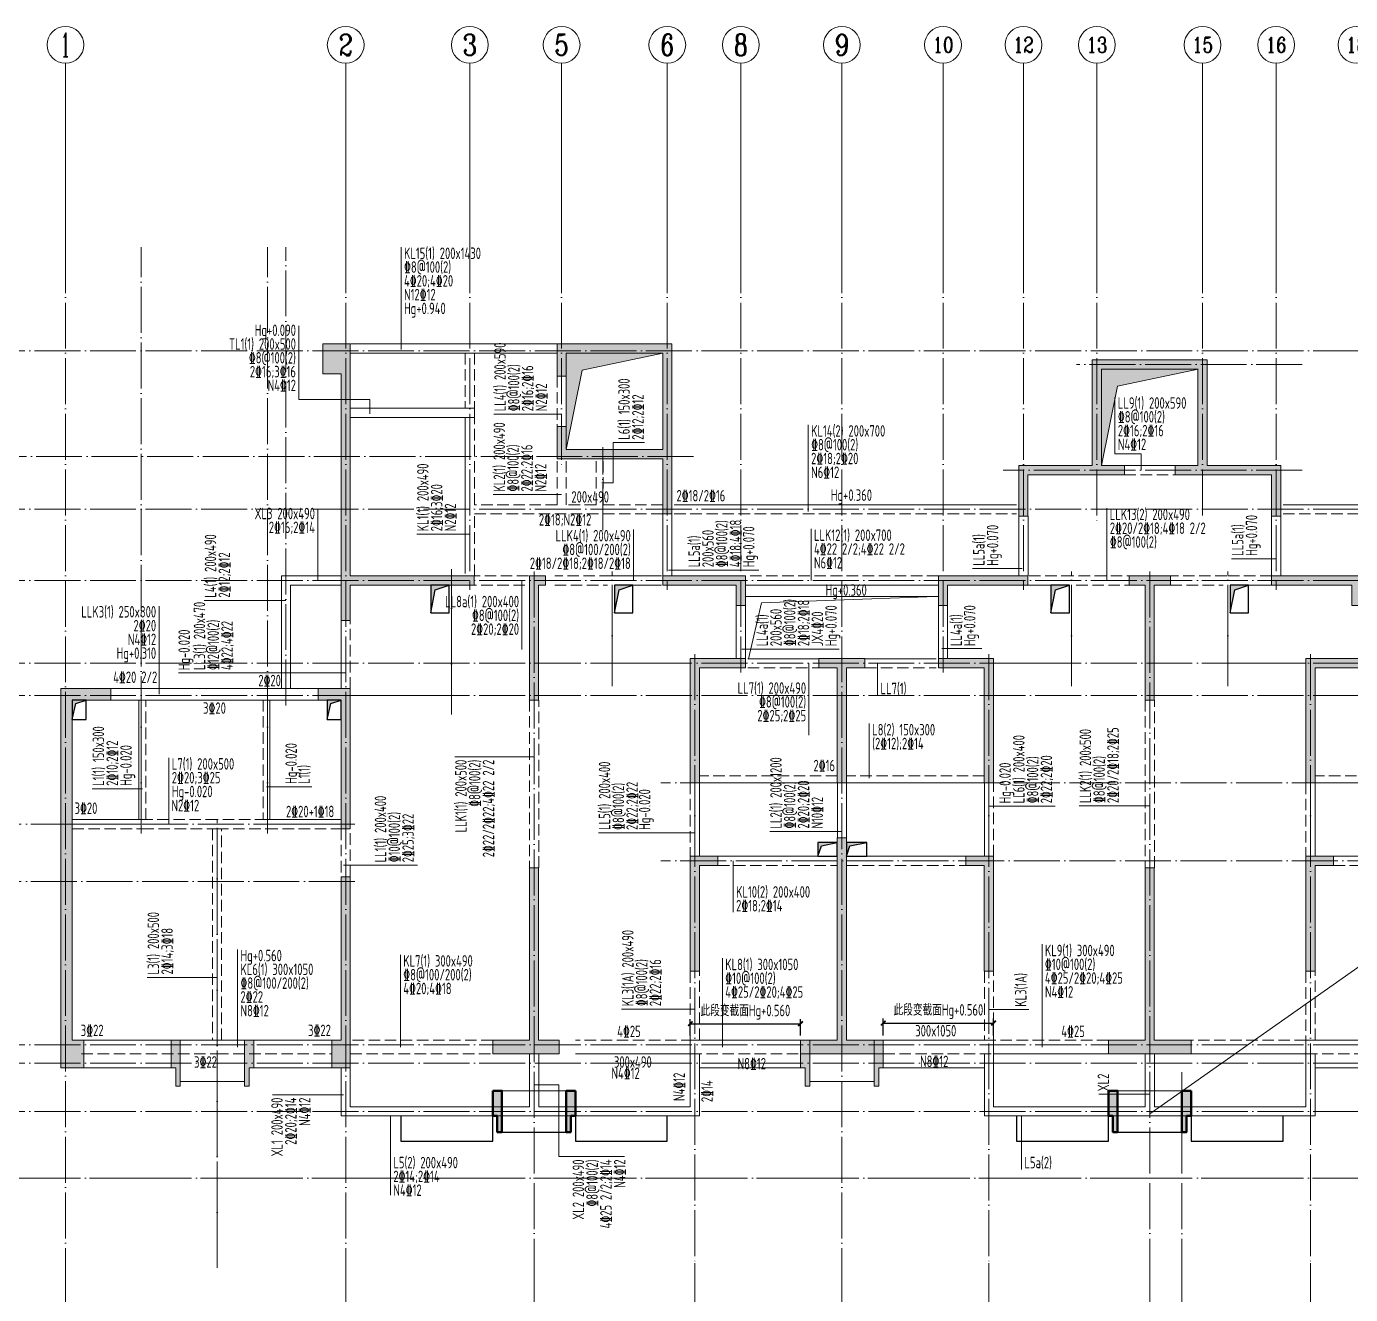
# Model space of a CAD drawing. Extents: x 5874492 to 7194610, y -939842 to -279257.
# Drawn here: x 6902537 to 6931354, y -798628 to -771037 of the extents above; entities that cross this region are included whole.
import ezdxf
from ezdxf.enums import TextEntityAlignment as Align

# ---------------------------------------------------------------- set-up
doc = ezdxf.new("R2010")
doc.units = 0
doc.header["$LTSCALE"] = 1000
doc.linetypes.add('DASH', pattern=[0.35, 0.25, -0.1])
doc.linetypes.add('DOTE', pattern=[2.42, 2, -0.2, 0.02, -0.2])
for name, color, linetype, lineweight in [('A-墙体', 140, 'Continuous', 50), ('A-大样-填充', 8, 'Continuous', 9), ('A-标注-轴号', 3, 'Continuous', 15), ('A-标注-轴号文字', 7, 'Continuous', 15), ('A-轴线-塔楼', 1, 'DOTE', 9), ('A-轴线-塔楼$J4-三层平面图-山2', 1, 'DOTE', 9), ('A-轴线-隔墙', 41, 'DOTE', 9), ('S-基础-DQ', 6, 'Continuous', 20), ('S-墙柱-HATCH', 251, 'Continuous', 20), ('S-墙柱-WALL', 6, 'Continuous', 20), ('S-大样-DIM', 3, 'Continuous', 20), ('S-大样-HATCH', 251, 'Continuous', 20), ('S-大样-实线', 2, 'Continuous', 20), ('S-板-BEAM', 4, 'DASH', 20), ('S-板-BEAM-CON', 2, 'Continuous', 20), ('S-板-板面填充', 251, 'Continuous', 20), ('S-板-模板线条', 140, 'Continuous', 20), ('S-板-洞口边线', 211, 'Continuous', 20), ('S-梁-垂直原位标注', 140, 'Continuous', 20), ('S-梁-垂直集中标注', 45, 'Continuous', 20), ('S-梁-水平原位标注', 21, 'Continuous', 20), ('S-梁-水平集中标注', 191, 'Continuous', 20), ('S-轴网-轴号', 3, 'Continuous', 20), ('S-轴网-轴线', 1, 'DOTE', 9)]:
    doc.layers.add(name, color=color, linetype=linetype, lineweight=lineweight)
doc.layers.add('HOLE', color=5, linetype='Continuous')
doc.layers.add('HOLE_HATCH', color=9, linetype='Continuous')
doc.styles.add('_TCH_AXIS', font='COMPLEX.shx', dxfattribs={"bigfont": 'hztxt.shx'})
doc.styles.add('COMPLEX', font='COMPLEX')
doc.styles.add('TSSD_Rein', font='tssdeng.shx', dxfattribs={"width": 0.7, "bigfont": 'hztxt.shx'})
doc.styles.add('TSSD_REIN_T3', font='tssdeng.shx', dxfattribs={"width": 0.7, "bigfont": 'hztxt.shx'})
doc.dimstyles.new('_TCH_ARCH&&100', dxfattribs={"dimtxt": 250, "dimasz": 100, "dimexe": 100, "dimexo": 100, "dimgap": 100, "dimtad": 1, "dimdec": 0, "dimzin": 0, "dimdsep": 46, "dimtxsty": 'TSSD_REIN_T3', "dimblk": 'ARCHTICK', "dimcen": 0.09, "dimclrt": 7, "dimazin": 2, "dimtfac": 1, "dimtdec": 0, "dimtix": 1, "dimtmove": 2, "dimatfit": 3, "dimfxl": 0, "dimtolj": 1, "dimtzin": 0, "dimarcsym": 0})

# ---------------------------------------------------------------- blocks, each defined once
blk = doc.blocks.new('20191023.11405152')
at = {"layer": 'S-大样-HATCH'}
h = blk.add_hatch(color=256, dxfattribs=at)
h.dxf.hatch_style = 1
h.paths.add_polyline_path([(-100, 0), (0, 0), (0, -400), (100, -400), (100, 600), (-100, 600)])
at = {"layer": 'S-大样-实线'}
blk.add_lwpolyline([(-100, 0), (0, 0), (0, -400), (100, -400), (100, 600), (-100, 600)], close=True, dxfattribs=at)
blk = doc.blocks.new('_ArchTick')
at = {"color": 0, "linetype": 'ByBlock', "const_width": 0.4}
blk.add_lwpolyline([(-0.5, -0.5), (0.5, 0.5)], dxfattribs=at)
blk = doc.blocks.new('*D1880')
at = {"layer": 'Defpoints', "color": 0, "linetype": 'Continuous', "transparency": 16777216}
for p in [(6919385, -792735), (6916985, -793093), (6919385, -793093)]:
    blk.add_point(p, dxfattribs=at)
at = {"layer": 'S-梁-水平集中标注', "color": 0, "linetype": 'Continuous', "lineweight": -2, "transparency": 16777216}
for p, q in [((6916985, -792993), (6916985, -792635)), ((6916985, -792735), (6919385, -792735)), ((6919385, -792993), (6919385, -792635))]:
    blk.add_line(p, q, dxfattribs=at)
at = {"layer": 'S-梁-水平集中标注', "color": 0, "linetype": 'Continuous', "lineweight": -2, "transparency": 16777216, "xscale": 100, "yscale": 100, "zscale": 100, "rotation": 180}
blk.add_blockref('_ArchTick', (6916985, -792735), dxfattribs=at)
at = {"layer": 'S-梁-水平集中标注', "color": 0, "linetype": 'Continuous', "lineweight": -2, "transparency": 16777216, "xscale": 100, "yscale": 100, "zscale": 100}
blk.add_blockref('_ArchTick', (6919385, -792735), dxfattribs=at)
at = {"layer": 'S-梁-水平集中标注', "color": 7, "linetype": 'Continuous', "transparency": 16777216, "insert": (6918185, -792486), "char_height": 250, "attachment_point": 5, "style": 'TSSD_REIN_T3'}
blk.add_mtext('\\A1;此段变截面Hg+0.560', dxfattribs=at)
blk = doc.blocks.new('*D1881')
at = {"layer": 'Defpoints', "color": 0, "linetype": 'Continuous', "transparency": 16777216}
for p in [(6923585, -792721), (6921185, -793093), (6923585, -793093)]:
    blk.add_point(p, dxfattribs=at)
at = {"layer": 'S-梁-水平集中标注', "color": 0, "linetype": 'Continuous', "lineweight": -2, "transparency": 16777216}
for p, q in [((6921185, -792993), (6921185, -792621)), ((6921185, -792721), (6923585, -792721)), ((6923585, -792993), (6923585, -792621))]:
    blk.add_line(p, q, dxfattribs=at)
at = {"layer": 'S-梁-水平集中标注', "color": 0, "linetype": 'Continuous', "lineweight": -2, "transparency": 16777216, "xscale": 100, "yscale": 100, "zscale": 100, "rotation": 180}
blk.add_blockref('_ArchTick', (6921185, -792721), dxfattribs=at)
at = {"layer": 'S-梁-水平集中标注', "color": 0, "linetype": 'Continuous', "lineweight": -2, "transparency": 16777216, "xscale": 100, "yscale": 100, "zscale": 100}
blk.add_blockref('_ArchTick', (6923585, -792721), dxfattribs=at)
at = {"layer": 'S-梁-水平集中标注', "color": 7, "linetype": 'Continuous', "transparency": 16777216, "insert": (6922385, -792472), "char_height": 250, "attachment_point": 5, "style": 'TSSD_REIN_T3'}
blk.add_mtext('\\A1;此段变截面Hg+0.560', dxfattribs=at)
blk = doc.blocks.new('sfdhgfjhgfkjhgkjhgk')
at = {"layer": 'S-板-BEAM'}
for p, q in [((6597491, -1417404), (6597491, -1418604)), ((6597691, -1418704), (6597691, -1417404)), ((6599491, -1417904), (6599491, -1419054)), ((6597691, -1420704), (6597691, -1418704)), ((6599491, -1419754), (6599491, -1420704)), ((6599691, -1420704), (6599691, -1419754)), ((6600341, -1419754), (6600341, -1420704)), ((6600491, -1420704), (6600491, -1419754)), ((6611841, -1420054), (6612941, -1420054)), ((6599491, -1420704), (6597691, -1420704)), ((6597691, -1422254), (6597691, -1420904)), ((6597691, -1420904), (6601791, -1420904)), ((6600341, -1420704), (6599691, -1420704)), ((6601791, -1420704), (6600491, -1420704)), ((6602041, -1420904), (6609491, -1420904)), ((6615291, -1420904), (6621741, -1420904)), ((6598866, -1422254), (6597691, -1422254)), ((6600666, -1422254), (6599441, -1422254)), ((6607791, -1422254), (6603591, -1422254)), ((6610716, -1422254), (6609741, -1422254)), ((6612141, -1422254), (6610716, -1422254)), ((6614066, -1422254), (6612841, -1422254)), ((6615041, -1422254), (6614066, -1422254)), ((6597141, -1422454), (6598866, -1422454)), ((6599441, -1422454), (6600591, -1422454)), ((6610791, -1422454), (6612141, -1422454)), ((6612841, -1422454), (6613991, -1422454)), ((6594991, -1424704), (6594991, -1423224)), ((6603641, -1424254), (6605191, -1424254)), ((6606191, -1424254), (6607741, -1424254)), ((6590541, -1427554), (6590541, -1424954)), ((6593091, -1424954), (6593091, -1427554)), ((6598891, -1424954), (6598891, -1428604)), ((6599091, -1428604), (6599091, -1424954)), ((6612291, -1424954), (6612291, -1428604)), ((6612491, -1428604), (6612491, -1424954)), ((6605591, -1426604), (6602591, -1426604)), ((6608791, -1426604), (6605791, -1426604)), ((6618991, -1426604), (6615991, -1426604)), ((6602391, -1426754), (6602391, -1428354)), ((6608991, -1428354), (6608991, -1426754)), ((6615791, -1426754), (6615791, -1428354)), ((6592091, -1427554), (6590466, -1427554)), ((6593166, -1427554), (6592091, -1427554)), ((6588941, -1427754), (6590466, -1427754)), ((6590466, -1427754), (6592091, -1427754)), ((6591991, -1427754), (6591991, -1432354)), ((6592091, -1427754), (6593166, -1427754)), ((6592191, -1432354), (6592191, -1427754)), ((6593166, -1427754), (6594791, -1427754)), ((6594791, -1427754), (6594791, -1428804)), ((6594991, -1428804), (6594991, -1427754)), ((6602991, -1428554), (6605591, -1428554)), ((6605791, -1428554), (6608391, -1428554)), ((6616391, -1428554), (6618991, -1428554)), ((6602391, -1430854), (6602391, -1432354)), ((6602591, -1432354), (6602591, -1430854)), ((6608791, -1430854), (6608791, -1432354)), ((6608991, -1432354), (6608991, -1430854)), ((6615791, -1430854), (6615791, -1432354)), ((6615991, -1432354), (6615991, -1430854)), ((6598091, -1432354), (6594991, -1432354)), ((6602441, -1432354), (6599891, -1432354)), ((6611841, -1432354), (6608991, -1432354)), ((6615791, -1432354), (6613291, -1432354)), ((6589141, -1432654), (6592091, -1432654)), ((6592091, -1432654), (6594591, -1432654)), ((6594991, -1432654), (6598091, -1432654)), ((6602391, -1432654), (6604791, -1432654)), ((6606591, -1432654), (6608991, -1432654)), ((6615791, -1432654), (6618191, -1432654))]:
    blk.add_line(p, q, dxfattribs=at)
at = {"layer": 'S-板-BEAM-CON'}
for p, q in [((6597606, -1417202), (6595006, -1417202)), ((6599491, -1417204), (6597591, -1417204)), ((6594991, -1417404), (6597591, -1417404)), ((6597591, -1417404), (6599491, -1417404)), ((6599691, -1419054), (6599691, -1417904)), ((6597691, -1418604), (6594991, -1418604)), ((6594991, -1418804), (6597691, -1418804)), ((6597491, -1418804), (6597491, -1422204)), ((6612941, -1419854), (6611841, -1419854)), ((6601791, -1420904), (6601791, -1422254)), ((6601991, -1422254), (6601991, -1420904)), ((6609491, -1420704), (6602041, -1420704)), ((6621741, -1420704), (6615291, -1420704)), ((6609541, -1420954), (6609541, -1422254)), ((6609741, -1422254), (6609741, -1420954)), ((6615041, -1420954), (6615041, -1422254)), ((6615241, -1422254), (6615241, -1420954)), ((6594791, -1422254), (6593491, -1422254)), ((6593491, -1422254), (6593491, -1424704)), ((6601766, -1422254), (6600666, -1422254)), ((6593691, -1422454), (6594791, -1422454)), ((6593691, -1424704), (6593691, -1422454)), ((6600741, -1422454), (6601766, -1422454)), ((6603591, -1422454), (6607791, -1422454)), ((6609741, -1422454), (6610641, -1422454)), ((6614141, -1422454), (6615041, -1422454)), ((6603391, -1422894), (6603391, -1424054)), ((6603591, -1422704), (6607791, -1422704)), ((6603591, -1424054), (6603591, -1422894)), ((6607791, -1422894), (6607791, -1424054)), ((6607991, -1424054), (6607991, -1422894)), ((6594791, -1423224), (6594791, -1424704)), ((6605191, -1424054), (6603641, -1424054)), ((6607741, -1424054), (6606191, -1424054)), ((6590466, -1424704), (6589781, -1424704)), ((6589781, -1424954), (6590466, -1424954)), ((6590391, -1424954), (6590391, -1427554)), ((6593166, -1424704), (6590466, -1424704)), ((6593166, -1424954), (6590466, -1424954)), ((6590466, -1424954), (6593166, -1424954)), ((6593591, -1424704), (6593166, -1424704)), ((6593166, -1424954), (6593591, -1424954)), ((6593241, -1427554), (6593241, -1424954)), ((6594291, -1424704), (6593591, -1424704)), ((6593591, -1424954), (6594291, -1424954)), ((6602591, -1426754), (6605591, -1426754)), ((6602591, -1428354), (6602591, -1426754)), ((6605591, -1426754), (6605591, -1427954)), ((6605791, -1426754), (6608791, -1426754)), ((6605791, -1426754), (6605791, -1427954)), ((6608791, -1426754), (6608791, -1428354)), ((6615991, -1426754), (6618991, -1426754)), ((6615991, -1428354), (6615991, -1426754)), ((6590466, -1427554), (6588941, -1427554)), ((6594791, -1427554), (6593166, -1427554)), ((6605591, -1428354), (6602991, -1428354)), ((6608391, -1428354), (6605791, -1428354)), ((6618991, -1428354), (6616391, -1428354)), ((6592091, -1432354), (6589141, -1432354)), ((6594591, -1432354), (6592091, -1432354)), ((6604791, -1432354), (6602391, -1432354)), ((6602391, -1432354), (6602391, -1433804)), ((6608991, -1432354), (6606591, -1432354)), ((6608991, -1433804), (6608991, -1432354)), ((6618191, -1432354), (6615791, -1432354)), ((6615791, -1432354), (6615791, -1433804)), ((6598891, -1432654), (6598891, -1433804)), ((6599091, -1433804), (6599091, -1432654)), ((6599891, -1432654), (6602391, -1432654)), ((6602591, -1434004), (6602591, -1432654)), ((6608791, -1432654), (6608791, -1434004)), ((6608991, -1432654), (6611841, -1432654)), ((6612291, -1432654), (6612291, -1433804)), ((6612491, -1433804), (6612491, -1432654)), ((6613291, -1432654), (6615791, -1432654)), ((6615991, -1434004), (6615991, -1432654)), ((6594791, -1432954), (6594791, -1434004)), ((6594991, -1433804), (6594991, -1432954)), ((6598891, -1433804), (6594991, -1433804)), ((6602391, -1433804), (6599091, -1433804)), ((6612291, -1433804), (6608991, -1433804)), ((6615791, -1433804), (6612491, -1433804)), ((6594791, -1434004), (6598991, -1434004)), ((6598991, -1434004), (6602591, -1434004)), ((6608791, -1434004), (6612391, -1434004)), ((6612391, -1434004), (6615991, -1434004))]:
    blk.add_line(p, q, dxfattribs=at)
at = {"layer": 'S-板-模板线条', "lineweight": -3}
for p, q in [((6596091, -1434004), (6596091, -1434554)), ((6598091, -1434554), (6598091, -1433954)), ((6599891, -1433954), (6599891, -1434554)), ((6601891, -1434554), (6601891, -1434004)), ((6609491, -1434004), (6609491, -1434554)), ((6611491, -1434554), (6611491, -1434004)), ((6613291, -1434004), (6613291, -1434554)), ((6615291, -1434554), (6615291, -1434004)), ((6598291, -1434354), (6599691, -1434354)), ((6611691, -1434354), (6613091, -1434354)), ((6596091, -1434554), (6598091, -1434554)), ((6599891, -1434554), (6601891, -1434554)), ((6609491, -1434554), (6611491, -1434554)), ((6613291, -1434554), (6615291, -1434554))]:
    blk.add_line(p, q, dxfattribs=at)
at = {"layer": 'S-板-模板线条', "ltscale": 0.5}
for points in [[(6588691, -1432954), (6591191, -1432954), (6591191, -1433354), (6591291, -1433354), (6591291, -1433254), (6592691, -1433254), (6592691, -1433354), (6592791, -1433354), (6592791, -1432954), (6594791, -1432954), (6594791, -1434004), (6598091, -1434004), (6598091, -1433454), (6599891, -1433454), (6599891, -1434004), (6602591, -1434004), (6602591, -1432954), (6604891, -1432954), (6604891, -1433354), (6604991, -1433354), (6604991, -1433254), (6606391, -1433254), (6606391, -1433354), (6606491, -1433354), (6606491, -1432954), (6608791, -1432954), (6608791, -1434004), (6611491, -1434004), (6611491, -1433454), (6612391, -1433454)], [(6618291, -1432954), (6615991, -1432954), (6615991, -1434004), (6613291, -1434004), (6613291, -1433454), (6612391, -1433454)]]:
    blk.add_lwpolyline(points, dxfattribs=at)
blk = doc.blocks.new('safdjhfgjhgfkjhgk')
at = {"layer": 'S-梁-水平集中标注'}
blk.add_line((6921835, -1434004), (6921835, -1435166), dxfattribs=at)
at = {"layer": 'S-梁-水平集中标注', "linetype": 'Continuous', "style": 'TSSD_Rein', "width": 0.7}
blk.add_text('L5a(2)', height=250, dxfattribs=at).set_placement((6921898, -1435143))
blk = doc.blocks.new('_AXISO')
blk.add_circle((0, 0), 0.5)
at = {"layer": 'S-轴网-轴号', "style": 'COMPLEX', "width": 1.041667}
blk.add_attdef('A', text='', height=0.56, dxfattribs=at).set_placement((-0.25, -0.28), (0.25, -0.28), align=Align.FIT)
blk = doc.blocks.new('ZHOUWANG3')
at = {"layer": 'A-标注-轴号'}
for p, q in [((88652, 248942), (88652, 252942)), ((94752, 248942), (94752, 252942)), ((97452, 248942), (97452, 252942)), ((99452, 248942), (99452, 252942)), ((101752, 248942), (101752, 252942)), ((103352, 248942), (103352, 252942)), ((105552, 248942), (105552, 252942)), ((107752, 248942), (107752, 252942)), ((109502, 248942), (109502, 252942)), ((111102, 248942), (111102, 252942)), ((113402, 248942), (113402, 252942)), ((115002, 248942), (115002, 252942)), ((88652, 226834), (88652, 222834)), ((94752, 226834), (94752, 222834)), ((98852, 226834), (98852, 222834)), ((102352, 226834), (102352, 222834)), ((105552, 226834), (105552, 222834)), ((108752, 226834), (108752, 222834)), ((112252, 226834), (112252, 222834)), ((112952, 226834), (112952, 222834)), ((115752, 226834), (115752, 222834))]:
    blk.add_line(p, q, dxfattribs=at)
at = {"layer": 'A-轴线-塔楼', "linetype": 'DOTE', "ltscale": 0.5}
for p, q in [((88652, 248942), (88652, 226834)), ((94752, 248942), (94752, 226834)), ((97452, 248942), (97452, 241486)), ((99452, 248942), (99452, 244136)), ((101752, 248942), (101752, 241486)), ((103352, 248942), (103352, 239686)), ((105552, 248942), (105552, 226834)), ((107752, 248942), (107752, 239686)), ((109502, 248942), (109502, 241486)), ((111102, 248942), (111102, 242986)), ((113402, 248942), (113402, 243076)), ((115002, 248942), (115002, 241486)), ((139798, 246686), (85362, 246686)), ((115570, 246386), (110660, 246386)), ((102322, 244386), (85362, 244386)), ((115570, 244086), (109062, 244086)), ((139798, 243236), (85362, 243236)), ((98852, 241886), (98852, 226834)), ((112252, 241886), (112252, 226834)), ((139798, 241686), (85362, 241686)), ((102352, 240086), (102352, 226834)), ((108752, 240086), (108752, 226834)), ((115752, 240086), (115752, 226834)), ((139798, 239886), (85362, 239886)), ((139798, 239186), (85362, 239186)), ((122394, 235586), (101608, 235586)), ((139798, 231586), (85362, 231586)), ((112952, 230993), (112952, 226834)), ((139798, 228686), (85362, 228686))]:
    blk.add_line(p, q, dxfattribs=at)
at = {"layer": 'A-轴线-隔墙', "ltscale": 0.5}
for p, q in [((90302, 236186), (90302, 248942)), ((93052, 236186), (93052, 248942)), ((93452, 238966), (93452, 248942)), ((100352, 242784), (100352, 244586)), ((97052, 238770), (97052, 241936)), ((100552, 239386), (100552, 241886)), ((110552, 239386), (110552, 241886)), ((113952, 239386), (113952, 241886)), ((122394, 237286), (101608, 237286)), ((94952, 236386), (85362, 236386)), ((91952, 226834), (91952, 236486)), ((94952, 235136), (85362, 235136)), ((139798, 231186), (85362, 231186)), ((139798, 230136), (85362, 230136))]:
    blk.add_line(p, q, dxfattribs=at)
at = {"layer": 'A-标注-轴号'}
ref = blk.add_blockref('_AXISO', (88652, 253342), dxfattribs=dict(at, xscale=800, yscale=800, zscale=800))
ref.add_attrib('A', '1', dxfattribs={"layer": 'A-标注-轴号文字', "ltscale": 0.2, "height": 515, "style": '_TCH_AXIS'}).set_placement((88542, 253085), (88762, 253085), align=Align.FIT)
ref = blk.add_blockref('_AXISO', (94752, 253342), dxfattribs=dict(at, xscale=800, yscale=800, zscale=800))
ref.add_attrib('A', '2', dxfattribs={"layer": 'A-标注-轴号文字', "ltscale": 0.2, "height": 466, "style": '_TCH_AXIS'}).set_placement((94597, 253109), (94907, 253109), align=Align.FIT)
ref = blk.add_blockref('_AXISO', (97452, 253342), dxfattribs=dict(at, xscale=800, yscale=800, zscale=800))
ref.add_attrib('A', '3', dxfattribs={"layer": 'A-标注-轴号文字', "ltscale": 0.2, "height": 466, "style": '_TCH_AXIS'}).set_placement((97297, 253109), (97607, 253109), align=Align.FIT)
ref = blk.add_blockref('_AXISO', (99452, 253342), dxfattribs=dict(at, xscale=800, yscale=800, zscale=800))
ref.add_attrib('A', '5', dxfattribs={"layer": 'A-标注-轴号文字', "ltscale": 0.2, "height": 466, "style": '_TCH_AXIS'}).set_placement((99297, 253109), (99607, 253109), align=Align.FIT)
ref = blk.add_blockref('_AXISO', (101752, 253342), dxfattribs=dict(at, xscale=800, yscale=800, zscale=800))
ref.add_attrib('A', '6', dxfattribs={"layer": 'A-标注-轴号文字', "ltscale": 0.2, "height": 466, "style": '_TCH_AXIS'}).set_placement((101597, 253109), (101907, 253109), align=Align.FIT)
ref = blk.add_blockref('_AXISO', (103352, 253342), dxfattribs=dict(at, xscale=800, yscale=800, zscale=800))
ref.add_attrib('A', '8', dxfattribs={"layer": 'A-标注-轴号文字', "ltscale": 0.2, "height": 466, "style": '_TCH_AXIS'}).set_placement((103197, 253109), (103507, 253109), align=Align.FIT)
ref = blk.add_blockref('_AXISO', (105552, 253342), dxfattribs=dict(at, xscale=800, yscale=800, zscale=800))
ref.add_attrib('A', '9', dxfattribs={"layer": 'A-标注-轴号文字', "ltscale": 0.2, "height": 466, "style": '_TCH_AXIS'}).set_placement((105397, 253109), (105707, 253109), align=Align.FIT)
ref = blk.add_blockref('_AXISO', (107752, 253342), dxfattribs=dict(at, xscale=800, yscale=800, zscale=800))
ref.add_attrib('A', '10', dxfattribs={"layer": 'A-标注-轴号文字', "ltscale": 0.2, "height": 328.4, "style": '_TCH_AXIS'}).set_placement((107525, 253178), (107979, 253178), align=Align.FIT)
ref = blk.add_blockref('_AXISO', (109502, 253342), dxfattribs=dict(at, xscale=800, yscale=800, zscale=800))
ref.add_attrib('A', '12', dxfattribs={"layer": 'A-标注-轴号文字', "ltscale": 0.2, "height": 328.4, "style": '_TCH_AXIS'}).set_placement((109275, 253178), (109729, 253178), align=Align.FIT)
ref = blk.add_blockref('_AXISO', (111102, 253342), dxfattribs=dict(at, xscale=800, yscale=800, zscale=800))
ref.add_attrib('A', '13', dxfattribs={"layer": 'A-标注-轴号文字', "ltscale": 0.2, "height": 328.4, "style": '_TCH_AXIS'}).set_placement((110875, 253178), (111329, 253178), align=Align.FIT)
ref = blk.add_blockref('_AXISO', (113402, 253342), dxfattribs=dict(at, xscale=800, yscale=800, zscale=800))
ref.add_attrib('A', '15', dxfattribs={"layer": 'A-标注-轴号文字', "ltscale": 0.2, "height": 328.4, "style": '_TCH_AXIS'}).set_placement((113175, 253178), (113629, 253178), align=Align.FIT)
ref = blk.add_blockref('_AXISO', (115002, 253342), dxfattribs=dict(at, xscale=800, yscale=800, zscale=800))
ref.add_attrib('A', '16', dxfattribs={"layer": 'A-标注-轴号文字', "ltscale": 0.2, "height": 328.4, "style": '_TCH_AXIS'}).set_placement((114775, 253178), (115229, 253178), align=Align.FIT)
ref = blk.add_blockref('_AXISO', (116752, 253342), dxfattribs=dict(at, xscale=800, yscale=800, zscale=800))
ref.add_attrib('A', '18', dxfattribs={"layer": 'A-标注-轴号文字', "ltscale": 0.2, "height": 328.4, "style": '_TCH_AXIS'}).set_placement((116525, 253178), (116979, 253178), align=Align.FIT)
blk = doc.blocks.new('sgjhfgjhgj')
at = {"layer": 'HOLE_HATCH', "ltscale": 0.5}
for points in [[(268519, 605212), (268919, 605212), (268619, 605112), (268519, 604612)], [(272519, 605212), (272919, 605212), (272619, 605112), (272519, 604612)], [(282019, 605212), (282419, 605212), (282119, 605112), (282019, 604612)], [(285919, 605212), (286319, 605212), (286019, 605112), (285919, 604612)], [(260719, 602712), (261019, 602712), (260794, 602637), (260719, 602292)], [(266269, 602712), (266569, 602712), (266344, 602637), (266269, 602292)], [(276948, 599612), (277368, 599612), (277023, 599537), (276948, 599312)], [(277569, 599612), (278014, 599612), (277644, 599537), (277569, 599312)]]:
    blk.add_hatch(color=256, dxfattribs=at).paths.add_polyline_path(points)
at = {"layer": 'HOLE', "ltscale": 0.5}
for points in [[(268519, 604612), (268919, 604612), (268919, 605212), (268519, 605212)], [(272519, 604612), (272919, 604612), (272919, 605212), (272519, 605212)], [(282019, 604612), (282419, 604612), (282419, 605212), (282019, 605212)], [(285919, 604612), (286319, 604612), (286319, 605212), (285919, 605212)], [(260719, 602292), (261019, 602292), (261019, 602712), (260719, 602712)], [(266269, 602292), (266569, 602292), (266569, 602712), (266269, 602712)], [(276948, 599312), (277368, 599312), (277368, 599612), (276948, 599612)], [(277569, 599312), (278014, 599312), (278014, 599612), (277569, 599612)]]:
    blk.add_lwpolyline(points, close=True, dxfattribs=at)
for points in [[(268519, 604612), (268619, 605112), (268919, 605212)], [(272519, 604612), (272619, 605112), (272919, 605212)], [(282019, 604612), (282119, 605112), (282419, 605212)], [(285919, 604612), (286019, 605112), (286319, 605212)], [(260719, 602292), (260794, 602637), (261019, 602712)], [(266269, 602292), (266344, 602637), (266569, 602712)], [(276948, 599312), (277023, 599537), (277368, 599612)], [(277569, 599312), (277644, 599537), (278014, 599612)]]:
    blk.add_lwpolyline(points, dxfattribs=at)
blk = doc.blocks.new('safhgfjhgfj')
at = {"layer": 'S-墙柱-HATCH', "ltscale": 0.2}
h = blk.add_hatch(color=256, dxfattribs=at)
h.paths.add_polyline_path([(6336110, -688648), (6336110, -694018), (6335910, -694018), (6335910, -693248), (6333210, -693248), (6333210, -693048), (6333310, -693048), (6335910, -693048), (6335910, -687998), (6336510, -687998), (6336510, -688648)])
h.paths.add_polyline_path([(6312710, -703448), (6312710, -703148), (6311910, -703148), (6311910, -698748), (6311710, -698748), (6311710, -703148), (6310910, -703148), (6310910, -703448)])
h.paths.add_polyline_path([(6311910, -697548), (6311710, -697548), (6311710, -695048), (6311310, -695048), (6311310, -694848), (6312310, -694848), (6312310, -695048), (6311910, -695048)])
h.paths.add_polyline_path([(6325110, -697548), (6325310, -697548), (6325310, -695048), (6325710, -695048), (6325710, -694848), (6324710, -694848), (6324710, -695048), (6325110, -695048)])
h.paths.add_polyline_path([(6324310, -703448), (6324310, -703148), (6325110, -703148), (6325110, -698748), (6325310, -698748), (6325310, -703148), (6326110, -703148), (6326110, -703448)])
h.paths.add_polyline_path([(6331360, -703448), (6331360, -703148), (6331810, -703148), (6331810, -699398), (6332010, -699398), (6332010, -703148), (6332810, -703148), (6332810, -703448)])
h.paths.add_polyline_path([(6332010, -695748), (6331810, -695748), (6331810, -693248), (6331660, -693248), (6331660, -693048), (6332010, -693048)])
h.paths.add_polyline_path([(6336310, -703148), (6336110, -703148), (6336110, -699598), (6335910, -699598), (6335910, -703748), (6336310, -703748)])
h.paths.add_polyline_path([(6336610, -695748), (6336110, -695748), (6336110, -698548), (6335910, -698548), (6335910, -695498), (6336610, -695498)])
h.paths.add_polyline_path([(6319410, -703448), (6319410, -703148), (6318610, -703148), (6318610, -699398), (6318410, -699398), (6318410, -703148), (6317610, -703148), (6317610, -703448)])
h.paths.add_polyline_path([(6318410, -695748), (6318610, -695748), (6318610, -693248), (6318960, -693248), (6318960, -693048), (6318060, -693048), (6318060, -693248), (6318410, -693248)])
h.paths.add_polyline_path([(6307910, -693048), (6307910, -693248), (6309510, -693248), (6309510, -693688), (6309710, -693688), (6309710, -693048)])
h.paths.add_polyline_path([(6314110, -693248), (6315860, -693248), (6315860, -693048), (6313910, -693048), (6313910, -693688), (6314110, -693688)])
h.paths.add_polyline_path([(6322910, -693248), (6321160, -693248), (6321160, -693048), (6323110, -693048), (6323110, -693688), (6322910, -693688)])
h.paths.add_polyline_path([(6329135, -693048), (6329135, -693248), (6327510, -693248), (6327510, -693688), (6327310, -693688), (6327310, -693048)])
h.paths.add_polyline_path([(6321360, -691748), (6321360, -690648), (6319760, -690648), (6319760, -688348), (6317260, -688348), (6317260, -690648), (6315660, -690648), (6315660, -691748), (6315860, -691748), (6315860, -690848), (6317960, -690848), (6317960, -690648), (6317460, -690648), (6317460, -688548), (6319560, -688548), (6319560, -690648), (6319060, -690648), (6319060, -690848), (6321160, -690848), (6321160, -691748)])
h.paths.add_polyline_path([(6307910, -690498), (6307910, -691698), (6308110, -691698), (6308110, -687998), (6305610, -687998), (6305610, -688698), (6305810, -688698), (6305810, -688198), (6307910, -688198), (6307910, -690298), (6305810, -690298), (6305810, -689798), (6305610, -689798), (6305610, -690498)])
h.paths.add_polyline_path([(6300910, -688648), (6300910, -694018), (6301110, -694018), (6301110, -693248), (6303810, -693248), (6303810, -693048), (6303710, -693048), (6301110, -693048), (6301110, -687998), (6300510, -687998), (6300510, -688648)])
h.paths.add_polyline_path([(6313910, -695048), (6314910, -695048), (6314910, -697548), (6315110, -697548), (6315110, -694848), (6313910, -694848)])
h.paths.add_polyline_path([(6300410, -695748), (6300910, -695748), (6300910, -698548), (6301110, -698548), (6301110, -695498), (6300410, -695498)])
h.paths.add_polyline_path([(6295310, -703148), (6295060, -703148), (6295060, -695748), (6295900, -695748), (6295900, -695498), (6294810, -695498), (6294810, -703748), (6295310, -703748)])
h.paths.add_polyline_path([(6305660, -703448), (6305660, -703148), (6305210, -703148), (6305210, -699398), (6305010, -699398), (6305010, -703148), (6304210, -703148), (6304210, -703448)])
h.paths.add_polyline_path([(6315110, -701648), (6315110, -699148), (6314510, -699148), (6314510, -699348), (6314910, -699348), (6314910, -701648)])
h.paths.add_polyline_path([(6308710, -699348), (6309110, -699348), (6309110, -699148), (6308510, -699148), (6308510, -701648), (6308710, -701648)])
h.paths.add_polyline_path([(6308710, -695048), (6309710, -695048), (6309710, -694848), (6308510, -694848), (6308510, -697548), (6308710, -697548)])
h.paths.add_polyline_path([(6305010, -695748), (6305210, -695748), (6305210, -693248), (6305360, -693248), (6305360, -693048), (6305010, -693048)])
h.paths.add_polyline_path([(6328110, -690798), (6330810, -690798), (6330810, -690148), (6330610, -690148), (6330610, -690598), (6328110, -690598), (6328110, -688598), (6330610, -688598), (6330610, -689048), (6330810, -689048), (6330810, -687998), (6330310, -687998), (6330310, -688398), (6327910, -688398), (6327910, -691698), (6328110, -691698)])
h.paths.add_polyline_path([(6323110, -695048), (6322110, -695048), (6322110, -697548), (6321910, -697548), (6321910, -694848), (6323110, -694848)])
h.paths.add_polyline_path([(6341710, -703148), (6341960, -703148), (6341960, -695748), (6341120, -695748), (6341120, -695498), (6342210, -695498), (6342210, -703748), (6341710, -703748)])
h.paths.add_polyline_path([(6321910, -701648), (6321910, -699148), (6322510, -699148), (6322510, -699348), (6322110, -699348), (6322110, -701648)])
h.paths.add_polyline_path([(6328310, -699348), (6327910, -699348), (6327910, -699148), (6328510, -699148), (6328510, -701648), (6328310, -701648)])
h.paths.add_polyline_path([(6328310, -695048), (6327310, -695048), (6327310, -694848), (6328510, -694848), (6328510, -697548), (6328310, -697548)])
h.paths.add_polyline_path([(6300710, -703148), (6300910, -703148), (6300910, -699598), (6301110, -699598), (6301110, -703748), (6300710, -703748)])
at = {"layer": 'S-墙柱-WALL'}
for points in [[(6300910, -688648), (6300910, -694018), (6301110, -694018), (6301110, -693248), (6303810, -693248), (6303810, -693048), (6303710, -693048), (6303710, -693048), (6301110, -693048), (6301110, -687998), (6300510, -687998), (6300510, -688648)], [(6307910, -690498), (6307910, -691698), (6308110, -691698), (6308110, -687998), (6305610, -687998), (6305610, -688698), (6305810, -688698), (6305810, -688198), (6307910, -688198), (6307910, -690298), (6305810, -690298), (6305810, -689798), (6305610, -689798), (6305610, -690498)], [(6321360, -691748), (6321360, -690648), (6319760, -690648), (6319760, -688348), (6317260, -688348), (6317260, -690648), (6315660, -690648), (6315660, -691748), (6315860, -691748), (6315860, -690848), (6317960, -690848), (6317960, -690648), (6317460, -690648), (6317460, -688548), (6319560, -688548), (6319560, -690648), (6319060, -690648), (6319060, -690848), (6321160, -690848), (6321160, -691748)], [(6305010, -695748), (6305210, -695748), (6305210, -693248), (6305360, -693248), (6305360, -693048), (6305010, -693048)], [(6307910, -693048), (6307910, -693248), (6309510, -693248), (6309510, -693688), (6309710, -693688), (6309710, -693048)], [(6314110, -693248), (6315860, -693248), (6315860, -693048), (6313910, -693048), (6313910, -693688), (6314110, -693688)], [(6318410, -695748), (6318610, -695748), (6318610, -693248), (6318960, -693248), (6318960, -693048), (6318060, -693048), (6318060, -693248), (6318410, -693248)], [(6322910, -693248), (6321160, -693248), (6321160, -693048), (6323110, -693048), (6323110, -693688), (6322910, -693688)], [(6308710, -695048), (6309710, -695048), (6309710, -694848), (6308510, -694848), (6308510, -697548), (6308710, -697548)], [(6311910, -697548), (6311710, -697548), (6311710, -695048), (6311310, -695048), (6311310, -694848), (6312310, -694848), (6312310, -695048), (6311910, -695048)], [(6313910, -695048), (6314910, -695048), (6314910, -697548), (6315110, -697548), (6315110, -694848), (6313910, -694848)], [(6323110, -695048), (6322110, -695048), (6322110, -697548), (6321910, -697548), (6321910, -694848), (6323110, -694848)], [(6295310, -703148), (6295060, -703148), (6295060, -695748), (6295900, -695748), (6295900, -695498), (6294810, -695498), (6294810, -703748), (6295310, -703748)], [(6300410, -695748), (6300910, -695748), (6300910, -698548), (6301110, -698548), (6301110, -695498), (6300410, -695498)], [(6312710, -703448), (6312710, -703148), (6311910, -703148), (6311910, -698748), (6311710, -698748), (6311710, -703148), (6310910, -703148), (6310910, -703448)], [(6308710, -699348), (6309110, -699348), (6309110, -699148), (6308510, -699148), (6308510, -701648), (6308710, -701648)], [(6315110, -701648), (6315110, -699148), (6314510, -699148), (6314510, -699348), (6314910, -699348), (6314910, -701648)], [(6321910, -701648), (6321910, -699148), (6322510, -699148), (6322510, -699348), (6322110, -699348), (6322110, -701648)], [(6300710, -703148), (6300910, -703148), (6300910, -699598), (6301110, -699598), (6301110, -703748), (6300710, -703748)], [(6305660, -703448), (6305660, -703148), (6305210, -703148), (6305210, -699398), (6305010, -699398), (6305010, -703148), (6304210, -703148), (6304210, -703448)], [(6319410, -703448), (6319410, -703148), (6318610, -703148), (6318610, -699398), (6318410, -699398), (6318410, -703148), (6317610, -703148), (6317610, -703448)]]:
    blk.add_lwpolyline(points, close=True, dxfattribs=at)

msp = doc.modelspace()

# ---------------------------------------------------------------- hatches: boundary and pattern name
at = {"layer": 'A-大样-填充', "ltscale": 0.5}
h = msp.add_hatch(color=256, dxfattribs=at)
h.dxf.hatch_style = 1
h.paths.add_polyline_path([(6912684.7, -794192.7), (6912884.7, -794192.7), (6912884.7, -795092.7), (6912784.7, -795092.7), (6912784.7, -794742.7), (6912684.7, -794742.7)])
h = msp.add_hatch(color=256, dxfattribs=at)
h.dxf.hatch_style = 1
h.paths.add_polyline_path([(6914484.7, -794192.7), (6914284.7, -794192.7), (6914284.7, -795092.7), (6914384.7, -795092.7), (6914384.7, -794742.7), (6914484.7, -794742.7)])
h = msp.add_hatch(color=256, dxfattribs=at)
h.dxf.hatch_style = 1
h.paths.add_polyline_path([(6926084.7, -794192.7), (6926284.7, -794192.7), (6926284.7, -795092.7), (6926184.7, -795092.7), (6926184.7, -794742.7), (6926084.7, -794742.7)])
h = msp.add_hatch(color=256, dxfattribs=at)
h.dxf.hatch_style = 1
h.paths.add_polyline_path([(6927884.7, -794192.7), (6927684.7, -794192.7), (6927684.7, -795092.7), (6927784.7, -795092.7), (6927784.7, -794742.7), (6927884.7, -794742.7)])
at = {"layer": 'S-板-板面填充'}
h = msp.add_hatch(color=256, dxfattribs=at)
h.dxf.hatch_style = 1
h.paths.add_polyline_path([(6916384.7, -778142.7), (6914284.7, -778142.7), (6914284.7, -780242.7), (6914630.1, -778513.2)])
h = msp.add_hatch(color=256, dxfattribs=at)
h.dxf.hatch_style = 1
h.paths.add_polyline_path([(6928034.7, -778492.7), (6925934.7, -778492.7), (6925934.7, -780592.7), (6926280.1, -778863.2)])

# ---------------------------------------------------------------- linework, layer by layer
at = {"layer": 'A-墙体'}
for points in [[(6912684.7, -794192.7), (6912884.7, -794192.7), (6912884.7, -795092.7), (6912784.7, -795092.7), (6912784.7, -794742.7), (6912684.7, -794742.7), (6912684.7, -794192.7)], [(6914484.7, -794192.7), (6914284.7, -794192.7), (6914284.7, -795092.7), (6914384.7, -795092.7), (6914384.7, -794742.7), (6914484.7, -794742.7), (6914484.7, -794192.7)], [(6926084.7, -794192.7), (6926284.7, -794192.7), (6926284.7, -795092.7), (6926184.7, -795092.7), (6926184.7, -794742.7), (6926084.7, -794742.7), (6926084.7, -794192.7)], [(6927884.7, -794192.7), (6927684.7, -794192.7), (6927684.7, -795092.7), (6927784.7, -795092.7), (6927784.7, -794742.7), (6927884.7, -794742.7), (6927884.7, -794192.7)]]:
    msp.add_lwpolyline(points, dxfattribs=at)
at = {"layer": 'A-轴线-塔楼$J4-三层平面图-山2'}
msp.add_lwpolyline([(6906684.7, -798045.5), (6906684.7, -788292.7)], dxfattribs=at)
at = {"layer": 'S-基础-DQ', "ltscale": 0.5}
for points in [[(6909584.7, -785592.7), (6911784.7, -785592.7), (6911784.7, -783192.7)], [(6915284.7, -783192.7), (6915284.7, -784892.7), (6916984.7, -784892.7)], [(6923584.7, -784892.7), (6925284.7, -784892.7), (6925284.7, -783192.7)], [(6930384.7, -784892.7), (6928684.7, -784892.7), (6928684.7, -783192.7)], [(6903534.7, -788392.7), (6905034.7, -788392.7), (6905034.7, -785692.7)], [(6909284.7, -788392.7), (6907784.7, -788392.7), (6907784.7, -785692.7)], [(6917084.7, -789092.7), (6917084.7, -787492.7)], [(6923484.7, -789092.7), (6923484.7, -787492.7)], [(6930484.7, -789092.7), (6930484.7, -787492.7)]]:
    msp.add_lwpolyline(points, dxfattribs=at)
at = {"layer": 'S-板-洞口边线'}
for points in [[(6916384.7, -778142.7), (6914284.7, -778142.7), (6914284.7, -780242.7), (6914630.1, -778513.2)], [(6928034.7, -778492.7), (6925934.7, -778492.7), (6925934.7, -780592.7), (6926280.1, -778863.2)]]:
    msp.add_lwpolyline(points, close=True, dxfattribs=at)
msp.add_lwpolyline([(6918252.9, -784792.7), (6918535.2, -783578.1), (6922334.7, -783442.7)], dxfattribs=at)
at = {"layer": 'S-梁-垂直原位标注'}
msp.add_lwpolyline([(6926984.7, -794692.7), (6950584.7, -778092.7)], dxfattribs=at)
at = {"layer": 'S-梁-垂直集中标注'}
for p, q in [((6914184.7, -779472.6), (6912708.2, -779472.6)), ((6915303.5, -780092), (6915987.2, -780092)), ((6915303.5, -780968.9), (6915303.5, -780092)), ((6914184.7, -781219.3), (6912692.6, -781219.3)), ((6915059.7, -780968.9), (6915303.5, -780968.9)), ((6912184.7, -782083.7), (6911029.6, -782083.7)), ((6929734.7, -782617.5), (6928764.8, -782617.5)), ((6916509.7, -782865.6), (6918477, -782865.6)), ((6924209.7, -782832.1), (6923129.9, -782832.1)), ((6908184.7, -783527.6), (6906407.7, -783527.6)), ((6918109.7, -784583.2), (6920222, -784583.2)), ((6922459.7, -784569), (6923327.4, -784569)), ((6905843.8, -785103.1), (6909484.7, -785103.1)), ((6913584.7, -786928), (6911857.2, -786928)), ((6905059.7, -787622.5), (6903967.9, -787622.5)), ((6907759.7, -787579), (6908750.1, -787579)), ((6923484.7, -788003.3), (6924922.4, -788003.3)), ((6926984.7, -787997.2), (6925448.4, -787997.2)), ((6917084.7, -788581.3), (6914983.4, -788581.3)), ((6920284.7, -788551.8), (6918713.4, -788551.8)), ((6909434.7, -789286.3), (6911045.7, -789286.3)), ((6906684.7, -791726.3), (6905163.8, -791726.3)), ((6917084.7, -792416.7), (6915490, -792416.7)), ((6923484.7, -792428.4), (6924350.8, -792428.4)), ((6913584.7, -794068.9), (6914124.4, -794068.9)), ((6914124.4, -794068.9), (6914124.4, -795626.8)), ((6909434.7, -794280.5), (6907893.8, -794280.5)), ((6926984.7, -794269.3), (6925877.4, -794269.3)), ((6914124.4, -795626.8), (6915553.4, -795626.8))]:
    msp.add_line(p, q, dxfattribs=at)
at = {"layer": 'S-梁-水平集中标注'}
for p, q in [((6910691.8, -778067.7), (6910691.8, -775836.8)), ((6908464.4, -779150), (6908464.4, -777550)), ((6910012.1, -779150), (6908464.4, -779150)), ((6910012.1, -779467.7), (6910012.1, -779150)), ((6926227.9, -780338), (6926227.9, -779104.6)), ((6919552.5, -781592.7), (6919552.5, -779702.1)), ((6926798.8, -780338), (6926227.9, -780338)), ((6926798.8, -780692.7), (6926798.8, -780338)), ((6908878.1, -783092.7), (6908878.1, -781538.1)), ((6926053, -783092.7), (6926053, -781519)), ((6915751.9, -783092.7), (6915751.9, -781982)), ((6919614.1, -783092.7), (6919614.1, -781971)), ((6913320.8, -783092.7), (6913320.8, -784593.6)), ((6905422.1, -785567.7), (6905422.1, -783647.7)), ((6919568.1, -784892.7), (6919568.1, -786457.4)), ((6921062.4, -784892.7), (6921062.4, -785591)), ((6920880.9, -787392.7), (6920880.9, -786203.4)), ((6905638.6, -788392.7), (6905638.6, -786947.5)), ((6917919.2, -789192.7), (6917919.2, -790311.4)), ((6924640.3, -793242.7), (6924640.3, -791007.3)), ((6907132.2, -793242.7), (6907132.2, -791117)), ((6910675.8, -793242.7), (6910675.8, -791234)), ((6917682.9, -793242.7), (6917682.9, -791310.8)), ((6910459.5, -794742.7), (6910459.5, -796462.7))]:
    msp.add_line(p, q, dxfattribs=at)
at = {"layer": 'S-轴网-轴线'}
msp.add_lwpolyline([(6899066.3, -796092.7), (6955881.2, -796092.7)], dxfattribs=at)

# ---------------------------------------------------------------- block references
for name, p in [('ZHOUWANG3', (6814732.8, -1024779.1)), ('sgjhfgjhgj', (6642816.2, -1388404.8))]:
    msp.add_blockref(name, p)
at = {"layer": 'S-墙柱-HATCH'}
msp.add_blockref('safhgfjhgfj', (608474.3, -89944.4), dxfattribs=at)
at = {"layer": 'S-大样-DIM'}
msp.add_blockref('sfdhgfjhgfkjhgkjhgk', (314594.1, 639261.5), dxfattribs=at)
at = {"layer": 'S-大样-实线'}
for p in [(6905784.7, -793692.7), (6919484.7, -793692.7)]:
    msp.add_blockref('20191023.11405152', p, dxfattribs=at)
at = {"layer": 'S-大样-实线', "xscale": -1}
for p in [(6907384.7, -793692.7), (6921084.7, -793692.7)]:
    msp.add_blockref('20191023.11405152', p, dxfattribs=at)
at = {"layer": 'S-板-模板线条'}
msp.add_blockref('safdjhfgjhgfkjhgk', (2359.6, 639261.5), dxfattribs=at)

# ---------------------------------------------------------------- texts
at = {"layer": 'S-梁-垂直原位标注', "linetype": 'Continuous', "style": 'TSSD_Rein', "width": 0.7}
for s, p in [('N4\x8412', (6916866.1, -794417)), ('2\x8414', (6917472.1, -794441.5))]:
    msp.add_text(s, height=250, rotation=90, dxfattribs=at).set_placement(p)
at = {"layer": 'S-梁-垂直集中标注', "linetype": 'Continuous', "style": 'TSSD_Rein', "width": 0.7}
for s, p in [('LL4(1) 200x590', (6912967.8, -779410.1)), ('\x848@100(2)', (6913267.8, -779410.1)), ('2\x8416;2\x8416', (6913567.8, -779410.1)), ('N2\x8412', (6913867.8, -779410.1)), ('L6(1) 150x300', (6915668, -780029.5)), ('2\x8412;2\x8412', (6915968, -780029.5)), ('KL2(1) 200x490', (6912952.2, -781156.8)), ('\x848@100(2)', (6913252.2, -781156.8)), ('2\x8422;2\x8416', (6913552.2, -781156.8)), ('KL1(1) 200x490', (6911289.2, -782021.2)), ('N2\x8412', (6913852.2, -781156.8)), ('2\x8416;3\x8420', (6911589.2, -782021.2)), ('N2\x8412', (6911889.2, -782021.2)), ('\x848@100(2)', (6917794, -782803.1)), ('4\x8418;4\x8418', (6918094, -782803.1)), ('200x560', (6917494, -782803.1)), ('Hg+0.070', (6918382.7, -782803.1)), ('LL5a(1)', (6929024.4, -782555)), ('L4(1) 200x490', (6906667.3, -783465.1)), ('LL5a(1)', (6917194, -782803.1)), ('LL5a(1)', (6923389.5, -782769.6)), ('2\x8412;2\x8412', (6906967.3, -783465.1)), ('LL3(1) 200x470', (6906426.9, -785040.6)), ('Hg+0.070', (6923191.9, -784519)), ('\x8412@100(2)', (6906726.9, -785040.6)), ('4\x8422;4\x8422', (6907026.9, -785040.6)), ('LL4a(1)', (6922896.7, -784519)), ('L1(1) 150x300', (6904227.5, -787560)), ('LLK2(1) 200x500', (6925708, -787934.7)), ('2\x8420/2\x8418;2\x8425', (6926308, -787934.7)), ('2\x8410;2\x8412', (6904527.5, -787560)), ('LL6(1) 200x400', (6924260.1, -787940.8)), ('LL2(1) 200x1200', (6918973, -788489.3)), ('\x848@100(2)', (6924560.1, -787940.8)), ('2\x8422;2\x8420', (6924860.1, -787940.8)), ('\x848@100(2)', (6926008, -787934.7)), ('L1(1)', (6908702, -787516.5)), ('LL5(1) 200x400', (6915243, -788518.8)), ('Hg-0.020', (6923960.1, -787940.8)), ('\x848@100(2)', (6915543, -788518.8)), ('2\x8422;2\x8422', (6915843, -788518.8)), ('\x848@100(2)', (6919273, -788489.3)), ('2\x8420;2\x8420', (6919573, -788489.3)), ('LL1(1) 200x400', (6910366.8, -789223.8)), ('N10\x8412', (6919873, -788489.3)), ('\x8410@100(2)', (6910666.8, -789223.8)), ('2\x8425;3\x8422', (6910966.8, -789223.8)), ('L3(1) 200x500', (6905423.4, -791663.8)), ('2\x8414;3\x8418', (6905723.4, -791663.8)), ('KL3(1A) 200x490', (6915749.6, -792354.2)), ('\x848@100(2)', (6916049.6, -792354.2)), ('2\x8422;2\x8416', (6916349.6, -792354.2)), ('KL3(1A)', (6924302.7, -792365.9)), ('XL2', (6926098.5, -794206.8))]:
    msp.add_text(s, height=250, rotation=90, dxfattribs=at).set_placement(p)
at = {"layer": 'S-梁-垂直集中标注', "color": 6, "linetype": 'Continuous', "style": 'TSSD_Rein', "width": 0.7}
for s, p in [('Hg+0.070', (6929324.4, -782555)), ('Hg+0.070', (6923689.5, -782769.6)), ('Hg-0.020', (6906093.8, -785045.4)), ('Hg-0.020', (6904827.5, -787560)), ('Hg-0.020', (6908422.2, -787516.5)), ('Hg-0.020', (6916115.1, -788518.8))]:
    msp.add_text(s, height=250, rotation=90, dxfattribs=at).set_placement(p)
at = {"layer": 'S-梁-垂直集中标注', "style": 'TSSD_Rein', "width": 0.7}
for s, p in [('\x848@100(2)', (6919273.9, -784520.7)), ('200x560', (6918973.9, -784520.7)), ('2\x8418;2\x8418', (6919573.9, -784520.7)), ('JX4\x8420', (6919873.9, -784520.7)), ('LL4a(1)', (6918673.9, -784520.7))]:
    msp.add_text(s, height=250, rotation=90, dxfattribs=at).set_placement(p)
at = {"layer": 'S-梁-垂直集中标注', "color": 6, "style": 'TSSD_Rein', "width": 0.7}
msp.add_text('Hg+0.070', height=250, rotation=90, dxfattribs=at).set_placement((6920173.9, -784520.7))
at = {"layer": 'S-梁-垂直集中标注', "linetype": 'Continuous', "style": 'TSSD_Rein', "width": 0.7}
for s, p in [('LLK1(1) 200x500', (6912116.8, -786990.5)), ('\x848@100(2)', (6912416.8, -786990.5)), ('2\x8422/2\x8422;4\x8422 2/2', (6912716.8, -786990.5)), ('XL1 200x490', (6908114.9, -794343)), ('2\x8420;2\x8414', (6908414.9, -794343)), ('N4\x8412', (6908714.9, -794343))]:
    msp.add_text(s, height=250, rotation=90, dxfattribs=at).set_placement(p, align=Align.RIGHT)
at = {"layer": 'S-梁-垂直集中标注', "style": 'TSSD_Rein', "width": 0.7}
for s, p in [('XL2 200x490', (6914672.6, -795689.3)), ('\x848@100(2)', (6914972.6, -795689.3)), ('4\x8425 2/2;2\x8414', (6915272.6, -795689.3)), ('N4\x8412', (6915572.6, -795689.3))]:
    msp.add_text(s, height=250, rotation=90, dxfattribs=at).set_placement(p, align=Align.RIGHT)
at = {"layer": 'S-梁-水平原位标注', "linetype": 'Continuous', "style": 'TSSD_Rein', "width": 0.7}
for s, p in [('200x490', (6914806.1, -781397.4)), ('2\x8418;N2\x8412', (6914260.2, -781895.6)), ('3\x8420', (6906629.7, -785992.7)), ('4\x8425', (6915649.8, -793027.5)), ('300x1050', (6922327.6, -793014.1)), ('4\x8425', (6925315.1, -793027.5)), ('3\x8422', (6906434.7, -793692.7)), ('300x490', (6915734.7, -793692.7)), ('N8\x8412', (6918323.2, -793729.7)), ('N8\x8412', (6922293.7, -793679.9))]:
    msp.add_text(s, height=250, dxfattribs=at).set_placement(p, align=Align.CENTER)
for s, p in [('2\x8418/2\x8416', (6916684.7, -781371.3)), ('Hg+0.360', (6920043.3, -781359.1)), ('Hg+0.360', (6919929.2, -783424.1)), ('4\x8420 2/2', (6904424.7, -785321.3)), ('3\x8420', (6903584.7, -788171.3)), ('3\x8422', (6903720, -793005.9)), ('N4\x8412', (6915268.4, -793937.3))]:
    msp.add_text(s, height=250, dxfattribs=at).set_placement(p)
for s, p in [('2\x8420', (6908074.7, -785392.7)), ('2\x8416', (6920134.7, -787242.7)), ('2\x8420+1\x8418', (6909234.7, -788242.7))]:
    msp.add_text(s, height=250, dxfattribs=at).set_placement(p, align=Align.RIGHT)
at = {"layer": 'S-梁-水平原位标注', "style": 'TSSD_Rein', "width": 0.7}
msp.add_text('3\x8422', height=250, dxfattribs=at).set_placement((6909162.1, -793005.9), align=Align.RIGHT)
at = {"layer": 'S-梁-水平集中标注', "linetype": 'Continuous', "style": 'TSSD_Rein', "width": 0.7}
for s, p in [('KL15(1) 200x1430', (6910754.3, -776096.4)), ('\x848@100(2)', (6910754.3, -776396.4)), ('4\x8420;4\x8420', (6910754.3, -776696.4)), ('N12\x8412', (6910754.3, -776996.4)), ('Hg+0.940', (6910754.3, -777296.4)), ('KL14(2) 200x700', (6919615, -779961.7)), ('\x848@100(2)', (6919615, -780261.7)), ('2\x8418;2\x8420', (6919615, -780561.7)), ('N6\x8412', (6919615, -780861.7)), ('LLK13(2) 200x490', (6926115.5, -781778.6)), ('LLK12(1) 200x700', (6919676.6, -782230.6)), ('2\x8420/2\x8418;4\x8418 2/2', (6926115.5, -782078.6)), ('4\x8422 2/2;4\x8422 2/2', (6919676.6, -782530.6)), ('\x848@100(2)', (6926115.5, -782378.6)), ('N6\x8412', (6919676.6, -782830.6)), ('LL7(1)', (6921124.9, -785567)), ('L8(2) 150x300', (6920943.4, -786463)), ('(2\x8412);2\x8414', (6920943.4, -786763)), ('L7(1) 200x500', (6905701.1, -787207.1)), ('2\x8420;3\x8425', (6905701.1, -787507.1)), ('KL10(2) 200x400', (6917981.7, -789992.2)), ('2\x8418;2\x8414', (6917981.7, -790292.2)), ('KL9(1) 300x490', (6924702.8, -791266.9)), ('KL7(1) 300x490', (6910738.3, -791493.6)), ('KL8(1) 300x1050', (6917745.4, -791570.5)), ('\x8410@100(2)', (6924702.8, -791566.9)), ('KL6(1) 300x1050', (6907194.7, -791676.6)), ('\x848@100/200(2)', (6910738.3, -791793.6)), ('\x8410@100(2)', (6917745.4, -791870.5)), ('\x848@100/200(2)', (6907194.7, -791976.6)), ('4\x8420;4\x8418', (6910738.3, -792093.6)), ('4\x8425/2\x8420;4\x8425', (6924702.8, -791866.9)), ('2\x8422', (6907194.7, -792276.6)), ('4\x8425/2\x8420;4\x8425', (6917745.4, -792170.5)), ('N4\x8412', (6924702.8, -792166.9)), ('N8\x8412', (6907194.7, -792576.6)), ('L5(2) 200x490', (6910522, -795881.9)), ('2\x8414;2\x8414', (6910522, -796181.9)), ('N4\x8412', (6910522, -796481.9))]:
    msp.add_text(s, height=250, dxfattribs=at).set_placement(p)
at = {"layer": 'S-梁-水平集中标注', "color": 6, "linetype": 'Continuous', "style": 'TSSD_Rein', "width": 0.7}
msp.add_text('Hg+0.090', height=250, dxfattribs=at).set_placement((6908401.9, -777771.2), align=Align.RIGHT)
at = {"layer": 'S-梁-水平集中标注', "linetype": 'Continuous', "style": 'TSSD_Rein', "width": 0.7}
for s, p in [('TL1(1) 200x500', (6908401.9, -778071.2)), ('\x848@100(2)', (6908401.9, -778371.2)), ('2\x8416;3\x8416', (6908401.9, -778671.2)), ('N4\x8412', (6908401.9, -778971.2)), ('XL3 200x490', (6908815.6, -781759.3)), ('2\x8416;2\x8414', (6908815.6, -782059.3)), ('LLK4(1) 200x490', (6915689.4, -782241.6)), ('\x848@100/200(2)', (6915689.4, -782541.6)), ('2\x8418/2\x8418;2\x8418/2\x8418', (6915689.4, -782841.6)), ('LL8a(1) 200x400', (6913258.3, -783674.4)), ('\x848@100(2)', (6913258.3, -783974.4)), ('2\x8420;2\x8420', (6913258.3, -784274.4)), ('N2\x8412', (6906296.8, -788113.3))]:
    msp.add_text(s, height=250, dxfattribs=at).set_placement(p, align=Align.RIGHT)
at = {"layer": 'S-梁-水平集中标注', "style": 'TSSD_Rein', "width": 0.7}
for s, p in [('LL9(1) 200x590', (6926290.4, -779354.6)), ('\x848@100(2)', (6926290.4, -779654.6)), ('2\x8416;2\x8416', (6926290.4, -779954.6)), ('N4\x8412', (6926290.4, -780254.6))]:
    msp.add_text(s, height=250, rotation=360, dxfattribs=at).set_placement(p)
for s, p in [('LLK3(1) 250x800', (6905359.6, -783897.7)), ('2\x8420', (6905359.6, -784197.7)), ('N4\x8412', (6905359.6, -784497.7))]:
    msp.add_text(s, height=250, dxfattribs=at).set_placement(p, align=Align.RIGHT)
at = {"layer": 'S-梁-水平集中标注', "color": 6, "style": 'TSSD_Rein', "width": 0.7}
msp.add_text('Hg+0.310', height=250, dxfattribs=at).set_placement((6905359.6, -784797.7), align=Align.RIGHT)
at = {"layer": 'S-梁-水平集中标注', "style": 'TSSD_Rein', "width": 0.7}
for s, p in [('LL7(1) 200x490', (6919505.6, -785557.4)), ('\x848@100(2)', (6919505.6, -785857.4)), ('2\x8425;2\x8425', (6919505.6, -786157.4))]:
    msp.add_text(s, height=250, rotation=360, dxfattribs=at).set_placement(p, align=Align.RIGHT)
at = {"layer": 'S-梁-水平集中标注', "color": 6, "linetype": 'Continuous', "style": 'TSSD_Rein', "width": 0.7}
for s, p in [('Hg-0.020', (6905701.1, -787807.1)), ('Hg+0.560', (6907194.7, -791376.6))]:
    msp.add_text(s, height=250, dxfattribs=at).set_placement(p)

# ---------------------------------------------------------------- dimensions: what is measured, and where the dimension line sits
at = {"layer": 'S-梁-水平集中标注', "linetype": 'Continuous'}
for p1, p2, distance, picture, middle in [((6916984.7, -793092.7), (6919384.7, -793092.7), 357.8, '*D1880', (6918184.7, -792485.9)), ((6921184.7, -793092.9), (6923584.7, -793092.9), 371.5, '*D1881', (6922384.7, -792472.4))]:
    dim = msp.add_aligned_dim(p1=p1, p2=p2, distance=distance, text='此段变截面Hg+0.560', dimstyle='_TCH_ARCH&&100', dxfattribs=at)
    dim.commit()
    dim.dimension.update_dxf_attribs({"geometry": picture, "text_midpoint": middle})

doc.saveas('drawing.dxf')
